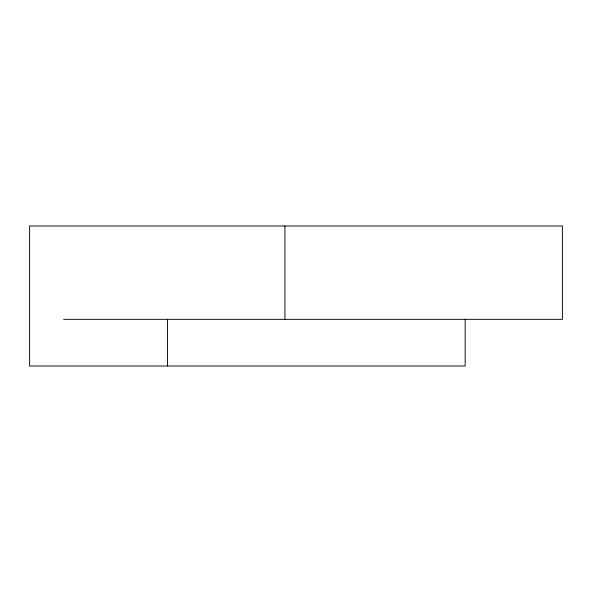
<?xml version="1.0" encoding="UTF-8"?>
<svg xmlns="http://www.w3.org/2000/svg" width="592" height="592" viewBox="0 0 592 592"><rect width="100%" height="100%" fill="white"/><g stroke="black" fill="none" stroke-linecap="round" stroke-linejoin="round"><path stroke-width="0.89" d="M63.64 319.34L562.4 319.34L562.4 225.989L29.6 225.989L29.6 366.011L465.171 366.011L465.171 319.34M284.93 225.989L284.93 319.34M167.492 319.34L167.492 366.011"/></g></svg>
